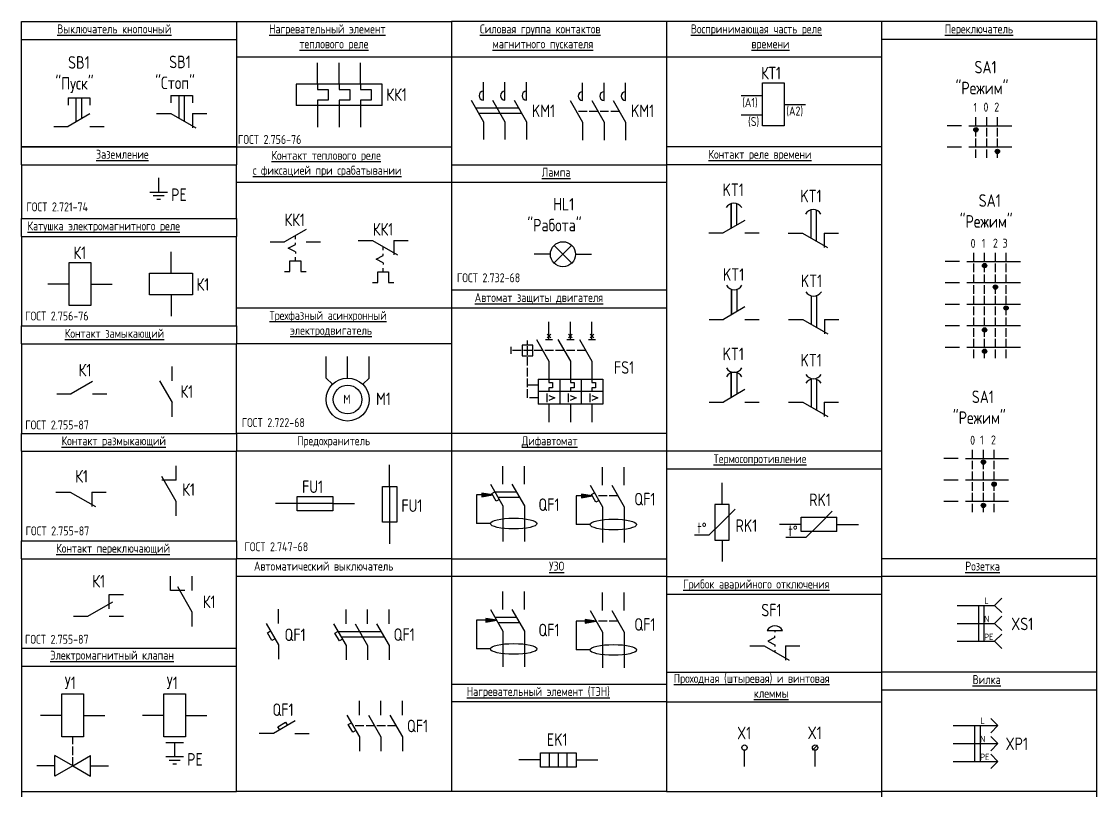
# Model space of a CAD drawing. Header units: millimetres. Extents: x 0 to 300, y -32 to 430.
# Drawn here: x 0 to 300, y 215 to 430 of the extents above; entities that cross this region are included whole.
import ezdxf
from ezdxf.enums import TextEntityAlignment as Align

# ---------------------------------------------------------------- set-up
doc = ezdxf.new("R2010")
doc.units = ezdxf.units.MM
doc.set_wipeout_variables(frame=1)
doc.linetypes.add('ACAD_ISO02W100', pattern=[15, 12, -3])
doc.styles.add('GOST 2.304', font='CS_Gost2304.shx')
doc.styles.add('ГОСТ 2.304', font='CS_Gost2304.shx')

msp = doc.modelspace()

# ---------------------------------------------------------------- hatches: boundary and pattern name
h = msp.add_hatch(color=256)
h.dxf.hatch_style = 1
h.paths.add_polyline_path([(266.96, 399.76, 1), (265.76, 399.76, 1)])
h = msp.add_hatch(color=256)
h.dxf.hatch_style = 1
h.paths.add_polyline_path([(272.96, 393.74, 1), (271.76, 393.74, 1)])
h = msp.add_hatch(color=256)
h.dxf.hatch_style = 1
h.paths.add_polyline_path([(269.38, 361.86, 1), (268.18, 361.86, 1)])
h = msp.add_hatch(color=256)
h.dxf.hatch_style = 1
h.paths.add_polyline_path([(272.38, 355.84, 1), (271.18, 355.84, 1)])
h = msp.add_hatch(color=256)
h.dxf.hatch_style = 1
h.paths.add_polyline_path([(275.38, 350, 1), (274.18, 350, 1)])
h = msp.add_hatch(color=256)
h.dxf.hatch_style = 1
h.paths.add_polyline_path([(269.38, 343.87, 1), (268.18, 343.87, 1)])
h = msp.add_hatch(color=256)
h.dxf.hatch_style = 1
h.paths.add_polyline_path([(269.38, 337.94, 1), (268.18, 337.94, 1)])
h = msp.add_hatch(color=256)
h.dxf.hatch_style = 1
h.paths.add_polyline_path([(269.03, 306.97, 1), (267.83, 306.97, 1)])
h = msp.add_hatch(color=256)
h.dxf.hatch_style = 1
h.paths.add_polyline_path([(272.03, 300.81, 1), (270.83, 300.81, 1)])
at = {"linetype": 'ByBlock', "lineweight": -2}
for points in [[(128.46, 298.32), (128.46, 297.32), (131.46, 297.82)], [(156.29, 298.04), (156.29, 297.04), (159.29, 297.54)], [(129.61, 263.32), (129.61, 262.32), (132.61, 262.82)], [(157.31, 263.02), (157.31, 262.02), (160.31, 262.52)]]:
    msp.add_hatch(color=0, dxfattribs=at).paths.add_polyline_path(points)
h = msp.add_hatch(color=256)
h.dxf.hatch_style = 1
h.paths.add_polyline_path([(269.03, 294.88, 1), (267.83, 294.88, 1)])

# ---------------------------------------------------------------- linework, layer by layer
for p, q in [((0, 425), (0, 430)), ((0, 430), (60, 430)), ((60, 430), (60, 425)), ((60, 430), (120, 430)), ((120, 430), (120, 420)), ((180, 430), (120, 430)), ((180, 430), (180, 425)), ((240, 430), (180, 430)), ((240, 430), (240, 425)), ((300, 430), (240, 430)), ((300, 430), (300, 425)), ((0, 425), (60, 425)), ((0, 395), (0, 425)), ((60, 425), (60, 395)), ((180, 425), (180, 395)), ((240, 425), (240, 405)), ((300, 425), (240, 425)), ((300, 425), (300, 295)), ((120, 420), (60, 420)), ((120, 420), (120, 395)), ((180, 420), (120, 420)), ((240, 420), (180, 420)), ((82.62, 412.5), (82.62, 418.5)), ((88.62, 412.5), (88.62, 418.5)), ((94.62, 412.5), (94.62, 418.5)), ((76.62, 412.5), (76.62, 406.5)), ((100.62, 412.5), (76.62, 412.5)), ((82.62, 412.5), (82.62, 411)), ((82.62, 411), (85.62, 411)), ((85.62, 411), (85.62, 408)), ((88.62, 412.5), (88.62, 411)), ((88.62, 411), (91.62, 411)), ((91.62, 411), (91.62, 408)), ((94.62, 412.5), (94.62, 411)), ((94.62, 411), (97.62, 411)), ((97.62, 411), (97.62, 408)), ((100.62, 406.5), (100.62, 412.5)), ((206.81, 412.85), (212.81, 412.85)), ((206.81, 400.85), (206.81, 412.85)), ((212.81, 412.85), (212.81, 400.85)), ((13.04, 408.67), (19.04, 408.67)), ((13.04, 408.67), (13.04, 406.67)), ((15.29, 401.98), (15.29, 408.67)), ((16.79, 408.67), (16.79, 402.86)), ((19.04, 408.67), (19.04, 406.67)), ((41.69, 409.31), (47.69, 409.31)), ((41.69, 409.31), (41.69, 407.31)), ((43.94, 409.31), (43.94, 403.03)), ((45.44, 409.31), (45.44, 402.17)), ((47.69, 409.31), (47.69, 407.31)), ((85.62, 408), (82.62, 408)), ((82.62, 408), (82.62, 406.5)), ((91.62, 408), (88.62, 408)), ((88.62, 408), (88.62, 406.5)), ((97.62, 408), (94.62, 408)), ((94.62, 408), (94.62, 406.5)), ((206.81, 409.25), (200.81, 409.25)), ((100.62, 406.5), (76.62, 406.5)), ((82.62, 406.5), (82.62, 400.5)), ((88.62, 406.5), (88.62, 400.5)), ((94.62, 406.5), (94.62, 400.5)), ((138.76, 405.77), (126.76, 405.77)), ((212.81, 406.85), (218.81, 406.85)), ((240, 405), (240, 400)), ((19.04, 404.17), (13.04, 400.67)), ((37.69, 404.31), (41.69, 404.31)), ((41.69, 404.31), (48.69, 400.31)), ((47.69, 404.31), (51.69, 404.31)), ((47.69, 404.31), (47.69, 400.31)), ((139.63, 404.27), (127.63, 404.27)), ((206.81, 403.85), (200.81, 403.85)), ((9.04, 400.67), (13.04, 400.67)), ((19.04, 400.67), (23.04, 400.67)), ((212.81, 400.85), (206.81, 400.85)), ((240, 400), (240, 325)), ((262.36, 400.9), (258.36, 400.9)), ((264.36, 400.9), (276.36, 400.9)), ((60, 395), (0, 395)), ((0, 390), (0, 395)), ((0, 395), (60, 395)), ((60, 395), (60, 390)), ((60, 395), (120, 395)), ((60, 395), (120, 395)), ((120, 395), (120, 390)), ((180, 395), (180, 390)), ((240, 395), (180, 395)), ((262.36, 394.9), (258.36, 394.9)), ((276.36, 394.9), (264.36, 394.9)), ((0, 390), (60, 390)), ((0, 390), (0, 375)), ((60, 375), (60, 390)), ((120, 390), (120, 365)), ((120, 390), (180, 390)), ((180, 390), (180, 365)), ((240, 390), (180, 390)), ((38.29, 382.39), (38.29, 386.39)), ((120, 385), (60, 385)), ((180, 385), (120, 385)), ((35.79, 382.39), (40.79, 382.39)), ((36.79, 381.39), (39.79, 381.39)), ((37.79, 380.39), (38.79, 380.39)), ((198.05, 379.15), (198.05, 372.27)), ((198.05, 372.27), (198.05, 379.15)), ((199.55, 379.16), (199.55, 373.14)), ((0, 375), (60, 375)), ((0, 370), (0, 375)), ((0, 375), (60, 375)), ((60, 375), (60, 370)), ((220.29, 377.37), (220.29, 369.59)), ((221.79, 377.32), (221.79, 368.73)), ((201.82, 374.47), (195.82, 370.97)), ((0, 370), (60, 370)), ((0, 370), (0, 345)), ((60, 345), (60, 370)), ((79.43, 371.95), (73.43, 368.45)), ((191.82, 370.97), (195.82, 370.97)), ((201.82, 370.97), (205.82, 370.97)), ((213.97, 370.91), (217.97, 370.91)), ((217.97, 370.91), (224.97, 366.91)), ((223.97, 370.91), (227.97, 370.91)), ((223.97, 370.91), (223.97, 366.91)), ((69.43, 368.45), (73.43, 368.45)), ((79.43, 368.45), (83.43, 368.45)), ((93.94, 368.83), (97.94, 368.83)), ((97.94, 368.83), (104.94, 364.83)), ((103.94, 368.83), (107.94, 368.83)), ((103.94, 368.83), (103.94, 364.83)), ((41.76, 359.7), (41.76, 365.7)), ((74.93, 360.2), (74.93, 363.2)), ((74.93, 363.2), (77.93, 363.2)), ((77.93, 363.2), (77.93, 360.2)), ((120, 365), (120, 355)), ((180, 365), (180, 360)), ((13.34, 362.69), (19.34, 362.69)), ((13.34, 350.69), (13.34, 362.69)), ((19.34, 362.69), (19.34, 350.69)), ((73.43, 360.2), (74.93, 360.2)), ((77.93, 360.2), (79.43, 360.2)), ((99.44, 357.12), (99.44, 360.12)), ((99.44, 360.12), (102.44, 360.12)), ((102.44, 360.12), (102.44, 357.12)), ((180, 360), (180, 325)), ((261.78, 362.99), (257.78, 362.99)), ((263.78, 362.99), (278.78, 362.99)), ((35.76, 353.7), (35.76, 359.7)), ((35.76, 359.7), (47.76, 359.7)), ((47.76, 359.7), (47.76, 353.7)), ((97.94, 357.12), (99.44, 357.12)), ((102.44, 357.12), (103.94, 357.12)), ((13.34, 356.69), (7.34, 356.69)), ((19.34, 356.69), (25.34, 356.69)), ((120, 355), (120, 330)), ((180, 355), (120, 355)), ((198.13, 348.11), (198.13, 355.23)), ((198.13, 354.99), (198.13, 348.11)), ((199.63, 355.22), (199.63, 348.98)), ((261.78, 356.99), (257.78, 356.99)), ((278.78, 356.99), (263.78, 356.99)), ((47.76, 353.7), (35.76, 353.7)), ((41.76, 353.7), (41.76, 347.7)), ((220.39, 353.39), (220.39, 345.42)), ((221.89, 353.45), (221.89, 344.56)), ((19.34, 350.69), (13.34, 350.69)), ((120, 350), (60, 350)), ((180, 350), (120, 350)), ((201.9, 350.31), (195.9, 346.81)), ((261.78, 350.99), (257.78, 350.99)), ((278.78, 350.99), (263.78, 350.99)), ((0, 345), (60, 345)), ((0, 340), (0, 345)), ((0, 345), (60, 345)), ((60, 345), (60, 340)), ((191.9, 346.81), (195.9, 346.81)), ((201.9, 346.81), (205.9, 346.81)), ((214.05, 346.75), (218.05, 346.75)), ((218.05, 346.75), (225.05, 342.75)), ((224.05, 346.75), (228.05, 346.75)), ((224.05, 346.75), (224.05, 342.75)), ((146.69, 342.67), (147.69, 341.67)), ((146.69, 341.67), (147.69, 342.67)), ((152.69, 342.67), (153.69, 341.67)), ((152.69, 341.67), (153.69, 342.67)), ((158.69, 342.67), (159.69, 341.67)), ((158.69, 341.67), (159.69, 342.67)), ((261.78, 344.99), (257.78, 344.99)), ((278.78, 344.99), (263.78, 344.99)), ((0, 340), (60, 340)), ((0, 340), (0, 315)), ((60, 315), (60, 340)), ((120, 340), (60, 340)), ((146.19, 341.17), (148.19, 341.17)), ((152.19, 341.17), (154.19, 341.17)), ((158.19, 341.17), (160.19, 341.17)), ((85.01, 330.45), (85.01, 336.45)), ((91.01, 330.45), (91.01, 336.45)), ((97.01, 330.45), (97.01, 336.45)), ((261.78, 338.99), (257.78, 338.99)), ((278.78, 338.99), (263.78, 338.99)), ((42.04, 329.65), (42.04, 333.65)), ((85.01, 330.45), (86.77, 328.69)), ((97.01, 330.45), (95.26, 328.69)), ((120, 330), (120, 325)), ((144.19, 330.17), (144.19, 326.67)), ((144.19, 330.17), (150.19, 330.17)), ((150.19, 330.17), (156.19, 330.17)), ((150.19, 330.17), (150.19, 326.67)), ((156.19, 330.17), (156.19, 326.67)), ((156.19, 330.17), (162.19, 330.17)), ((162.19, 330.17), (162.19, 326.67)), ((198.09, 331.91), (198.09, 325.04)), ((198.09, 325.04), (198.09, 331.91)), ((199.59, 331.93), (199.59, 325.91)), ((220.35, 330.14), (220.35, 322.35)), ((221.85, 330.09), (221.85, 321.49)), ((19.86, 329.52), (13.86, 326.02)), ((38.54, 329.65), (42.04, 323.65)), ((201.87, 327.24), (195.87, 323.74)), ((9.86, 326.02), (13.86, 326.02)), ((19.86, 326.02), (23.86, 326.02)), ((120, 325), (120, 295)), ((150.19, 326.67), (144.19, 326.67)), ((144.19, 326.67), (144.19, 323.17)), ((146.58, 326.17), (146.58, 323.67)), ((147.15, 325.6), (148.8, 324.91)), ((148.8, 324.91), (147.15, 324.19)), ((156.19, 326.67), (150.19, 326.67)), ((150.19, 326.67), (150.19, 323.17)), ((152.58, 326.17), (152.58, 323.67)), ((153.15, 325.6), (154.8, 324.91)), ((154.8, 324.91), (153.15, 324.19)), ((162.19, 326.67), (156.19, 326.67)), ((156.19, 326.67), (156.19, 323.17)), ((158.58, 326.17), (158.58, 323.67)), ((159.15, 325.6), (160.8, 324.91)), ((160.8, 324.91), (159.15, 324.19)), ((162.19, 326.67), (162.19, 323.17)), ((180, 325), (180, 320)), ((240, 325), (240, 320)), ((42.04, 319.65), (42.04, 323.65)), ((150.19, 323.17), (144.19, 323.17)), ((156.19, 323.17), (150.19, 323.17)), ((162.19, 323.17), (156.19, 323.17)), ((191.87, 323.74), (195.87, 323.74)), ((201.87, 323.74), (205.87, 323.74)), ((214.02, 323.68), (218.02, 323.68)), ((218.02, 323.68), (225.02, 319.68)), ((224.02, 323.68), (228.02, 323.68)), ((224.02, 323.68), (224.02, 319.68)), ((180, 320), (180, 290)), ((240, 320), (240, 290)), ((0, 315), (60, 315)), ((0, 310), (0, 315)), ((0, 315), (60, 315)), ((60, 315), (60, 310)), ((120, 315), (60, 315)), ((180, 315), (120, 315)), ((0, 310), (60, 310)), ((0, 310), (0, 285)), ((60, 285), (60, 310)), ((120, 310), (60, 310)), ((180, 310), (120, 310)), ((240, 310), (180, 310)), ((102.74, 300.2), (102.74, 306.2)), ((261.43, 307.96), (257.43, 307.96)), ((263.43, 307.96), (275.43, 307.96)), ((43.15, 301.95), (43.15, 305.95)), ((240, 305), (180, 305)), ((43.15, 295.95), (39.15, 302.95)), ((43.15, 301.95), (39.15, 301.95)), ((100.74, 290.2), (100.74, 300.2)), ((100.74, 300.2), (104.74, 300.2)), ((102.74, 300.2), (102.74, 290.2)), ((104.74, 300.2), (104.74, 290.2)), ((261.43, 301.96), (257.43, 301.96)), ((275.43, 301.96), (263.43, 301.96)), ((9.61, 298.6), (13.61, 298.6)), ((13.61, 298.6), (20.61, 294.6)), ((19.61, 298.6), (23.61, 298.6)), ((19.61, 298.6), (19.61, 294.6)), ((76.93, 297.4), (86.93, 297.4)), ((76.93, 293.4), (76.93, 297.4)), ((86.93, 297.4), (86.93, 293.4)), ((128.46, 297.82), (126.96, 297.82)), ((126.96, 297.82), (126.96, 289.81)), ((138.18, 298.56), (132.18, 298.56)), ((139.05, 297.06), (133.05, 297.06)), ((156.29, 297.54), (154.79, 297.54)), ((154.79, 297.54), (154.79, 289.53)), ((43.15, 291.95), (43.15, 295.95)), ((76.93, 295.4), (70.93, 295.4)), ((86.93, 295.4), (76.93, 295.4)), ((86.93, 295.4), (92.93, 295.4)), ((120, 295), (120, 290)), ((261.43, 295.96), (257.43, 295.96)), ((275.43, 295.96), (263.43, 295.96)), ((300, 295), (300, 290)), ((86.93, 293.4), (76.93, 293.4)), ((104.74, 290.2), (100.74, 290.2)), ((102.74, 290.2), (102.74, 284.2)), ((120, 290), (120, 215)), ((180, 290), (180, 285)), ((240, 290), (240, 285)), ((300, 290), (300, 263.33)), ((0, 285), (60, 285)), ((0, 280), (0, 285)), ((0, 285), (60, 285)), ((60, 285), (60, 280)), ((180, 285), (180, 255)), ((191.84, 286.54), (187.84, 286.54)), ((218.92, 285.94), (213.34, 285.94)), ((240, 285), (240, 263.33)), ((0, 280), (60, 280)), ((0, 280), (0, 250)), ((60, 215), (60, 280)), ((120, 280), (60, 280)), ((120, 280), (180, 280)), ((300, 280), (240, 280)), ((41.6, 271.11), (41.6, 275.11)), ((47.6, 271.11), (47.6, 275.11)), ((120, 275), (60, 275)), ((180, 275), (120, 275)), ((180, 275), (240, 275)), ((300, 275), (240, 275)), ((24.49, 266), (24.49, 270)), ((24.49, 270), (28.49, 270)), ((45.6, 271.11), (41.6, 271.11)), ((47.6, 265.11), (43.6, 272.11)), ((240, 270), (180, 270)), ((18.49, 264), (25.49, 268)), ((271.57, 266.94), (273.57, 268.94)), ((14.49, 264), (18.49, 264)), ((24.49, 264), (28.49, 264)), ((47.6, 261.11), (47.6, 265.11)), ((71.75, 261.94), (71.75, 265.94)), ((90.57, 261.81), (90.57, 265.81)), ((96.57, 261.81), (96.57, 265.81)), ((102.57, 261.81), (102.57, 265.81)), ((261.07, 266.94), (271.57, 266.94)), ((267.07, 266.94), (267.07, 256.94)), ((268.57, 266.94), (268.57, 256.94)), ((273.57, 264.94), (271.57, 266.94)), ((129.61, 262.82), (126.96, 262.82)), ((126.96, 262.82), (126.96, 254.81)), ((138.18, 263.56), (132.18, 263.56)), ((139.05, 262.06), (133.05, 262.06)), ((154.79, 262.54), (154.79, 254.53)), ((157.31, 262.52), (154.79, 262.52)), ((240, 263.33), (240, 255)), ((261.07, 261.94), (271.57, 261.94)), ((271.57, 261.94), (273.57, 263.94)), ((273.57, 259.94), (271.57, 261.94)), ((300, 263.33), (300, 258.33)), ((100.4, 259.56), (88.4, 259.56)), ((101.27, 258.06), (89.27, 258.06)), ((208.08, 260), (212.41, 260)), ((271.57, 256.94), (273.57, 258.94)), ((300, 258.33), (300, 215)), ((0, 255), (60, 255)), ((71.75, 255.94), (71.75, 251.94)), ((90.57, 255.81), (90.57, 251.81)), ((96.57, 255.81), (96.57, 251.81)), ((102.57, 255.81), (102.57, 251.81)), ((180, 255), (180, 250)), ((203.24, 255.71), (207.24, 255.71)), ((207.24, 255.71), (214.24, 251.71)), ((213.24, 255.71), (217.24, 255.71)), ((213.24, 255.71), (213.24, 251.71)), ((240, 255), (240, 215)), ((261.07, 256.94), (271.57, 256.94)), ((273.57, 254.94), (271.57, 256.94)), ((0, 250), (60, 250)), ((0, 250), (0, 215)), ((180, 250), (180, 215)), ((180, 248.33), (240, 248.33)), ((300, 248.33), (240, 248.33)), ((120, 245), (180, 245)), ((300, 243.33), (240, 243.33)), ((11.29, 242.26), (17.29, 242.26)), ((11.29, 230.26), (11.29, 242.26)), ((17.29, 242.26), (17.29, 230.26)), ((39.75, 242.23), (45.75, 242.23)), ((39.75, 230.23), (39.75, 242.23)), ((45.75, 242.23), (45.75, 230.23)), ((94.3, 236.3), (94.3, 240.3)), ((100.3, 236.3), (100.3, 240.3)), ((106.3, 236.3), (106.3, 240.3)), ((180, 240), (120, 240)), ((180, 240), (240, 240)), ((11.29, 236.26), (5.29, 236.26)), ((17.29, 236.26), (23.29, 236.26)), ((39.75, 236.23), (33.75, 236.23)), ((45.75, 236.23), (51.75, 236.23)), ((272.49, 233.4), (270.49, 235.4)), ((70.32, 231.21), (66.32, 231.21)), ((76.32, 231.21), (80.32, 231.21)), ((259.98, 233.4), (272.49, 233.4)), ((265.98, 233.4), (265.98, 223.4)), ((267.49, 233.4), (267.49, 223.4)), ((270.49, 231.4), (272.49, 233.4)), ((17.29, 230.26), (11.29, 230.26)), ((45.75, 230.23), (39.75, 230.23)), ((40.25, 228.73), (45.25, 228.73)), ((42.75, 224.73), (42.75, 228.73)), ((94.3, 230.3), (94.3, 226.3)), ((100.3, 230.3), (100.3, 226.3)), ((106.3, 230.3), (106.3, 226.3)), ((259.98, 228.4), (272.49, 228.4)), ((272.49, 228.4), (270.49, 230.4)), ((270.49, 226.4), (272.49, 228.4)), ((14.29, 222.18), (9.29, 225.06)), ((9.29, 219.29), (9.29, 225.06)), ((14.29, 222.18), (19.29, 225.06)), ((19.29, 219.29), (19.29, 225.06)), ((144.82, 225.83), (154.82, 225.83)), ((144.82, 221.83), (144.82, 225.83)), ((147.32, 221.83), (147.32, 225.83)), ((149.82, 221.83), (149.82, 225.83)), ((152.32, 221.83), (152.32, 225.83)), ((154.82, 225.83), (154.82, 221.83)), ((222.16, 227.97), (220.75, 226.55)), ((272.49, 223.4), (270.49, 225.4)), ((9.29, 222.18), (4.29, 222.18)), ((14.29, 222.18), (9.29, 219.29)), ((14.29, 222.18), (19.29, 219.29)), ((19.29, 222.18), (24.29, 222.19)), ((40.25, 224.73), (45.25, 224.73)), ((41.25, 223.73), (44.25, 223.73)), ((42.25, 222.73), (43.25, 222.73)), ((144.82, 223.83), (138.82, 223.83)), ((154.82, 223.83), (160.82, 223.83)), ((259.98, 223.4), (272.49, 223.4)), ((270.49, 221.4), (272.49, 223.4)), ((154.82, 221.83), (144.82, 221.83)), ((0, 215), (60, 215)), ((0, 215), (0, 0)), ((120, 215), (60, 215)), ((180, 215), (120, 215)), ((180, 215), (240, 215)), ((300, 215), (240, 215)), ((240, 215), (240, 0)), ((300, 215), (300, 0))]:
    msp.add_line(p, q)
at = {"color": 7}
for p, q in [((128.93, 408.02), (128.93, 413.02)), ((134.93, 408.02), (134.93, 413.02)), ((140.93, 408.02), (140.93, 413.02)), ((156.6, 407.91), (156.6, 412.91)), ((162.6, 407.91), (162.6, 412.91)), ((168.6, 407.91), (168.6, 412.91)), ((125.45, 408.04), (128.93, 402.02)), ((131.45, 408.04), (134.93, 402.02)), ((137.45, 408.04), (140.93, 402.02)), ((153.12, 407.92), (156.6, 401.91)), ((159.12, 407.92), (162.6, 401.91)), ((165.12, 407.92), (168.6, 401.91)), ((128.93, 402.02), (128.93, 397.02)), ((134.93, 402.02), (134.93, 397.02)), ((140.93, 402.02), (140.93, 397.02)), ((156.6, 401.91), (156.6, 396.91)), ((162.6, 401.91), (162.6, 396.91)), ((168.6, 401.91), (168.6, 396.91)), ((76.43, 369.2), (76.43, 370.2)), ((74.43, 366.7), (76.43, 367.7)), ((76.43, 365.7), (74.43, 366.7)), ((76.43, 367.7), (76.43, 368.2)), ((100.94, 366.12), (100.94, 367.12)), ((153.6, 362.51), (148.6, 367.51)), ((148.6, 362.51), (153.6, 367.51)), ((76.43, 365.7), (76.43, 365.2)), ((76.43, 363.2), (76.43, 364.2)), ((98.94, 363.62), (100.94, 364.62)), ((100.94, 362.62), (98.94, 363.62)), ((100.94, 364.62), (100.94, 365.12)), ((147.6, 365.01), (143.1, 365.01)), ((154.6, 365.01), (159.1, 365.01)), ((100.94, 362.62), (100.94, 362.12)), ((100.94, 360.12), (100.94, 361.12)), ((147.19, 341.17), (147.19, 346.17)), ((153.19, 341.17), (153.19, 346.17)), ((159.19, 341.17), (159.19, 346.17)), ((143.71, 341.18), (147.19, 335.17)), ((149.71, 341.18), (153.19, 335.17)), ((155.71, 341.18), (159.19, 335.17)), ((147.19, 335.17), (147.19, 330.17)), ((153.19, 335.17), (153.19, 330.17)), ((159.19, 335.17), (159.19, 330.17)), ((134.35, 300.81), (134.35, 305.81)), ((140.35, 300.81), (140.35, 305.81)), ((162.18, 300.53), (162.18, 305.53)), ((168.18, 300.53), (168.18, 305.53)), ((130.87, 300.82), (134.35, 294.81)), ((136.87, 300.82), (140.35, 294.81)), ((158.7, 300.54), (162.18, 294.53)), ((164.7, 300.54), (168.18, 294.53)), ((131.24, 298.21), (132.1, 298.71)), ((132.49, 296.04), (131.24, 298.21)), ((159.06, 297.93), (159.93, 298.43)), ((160.31, 295.77), (159.06, 297.93)), ((133.35, 296.54), (132.49, 296.04)), ((134.35, 294.81), (134.35, 289.81)), ((140.35, 294.81), (140.35, 289.81)), ((161.18, 296.27), (160.31, 295.77)), ((162.18, 294.53), (162.18, 289.53)), ((168.18, 294.53), (168.18, 289.53)), ((134.35, 289.81), (134.35, 284.81)), ((140.35, 289.81), (140.35, 284.81)), ((162.18, 289.53), (162.18, 284.53)), ((168.18, 289.53), (168.18, 284.53)), ((134.35, 265.81), (134.35, 270.81)), ((140.35, 265.81), (140.35, 270.81)), ((162.18, 265.53), (162.18, 270.53)), ((168.18, 265.53), (168.18, 270.53)), ((130.87, 265.82), (134.35, 259.81)), ((136.87, 265.82), (140.35, 259.81)), ((158.7, 265.54), (162.18, 259.53)), ((164.7, 265.54), (168.18, 259.53)), ((68.27, 261.95), (71.75, 255.94)), ((87.09, 261.82), (90.57, 255.81)), ((93.09, 261.82), (96.57, 255.81)), ((99.09, 261.82), (102.57, 255.81)), ((68.63, 259.33), (69.5, 259.83)), ((69.88, 257.17), (68.63, 259.33)), ((87.46, 259.21), (88.32, 259.71)), ((88.71, 257.04), (87.46, 259.21)), ((134.35, 259.81), (134.35, 254.81)), ((140.35, 259.81), (140.35, 254.81)), ((162.18, 259.53), (162.18, 254.53)), ((168.18, 259.53), (168.18, 254.53)), ((208.24, 260), (212.24, 260)), ((210.24, 260), (210.24, 259.5)), ((210.24, 258), (210.24, 258.5)), ((70.75, 257.67), (69.88, 257.17)), ((89.57, 257.54), (88.71, 257.04)), ((210.24, 258), (208.24, 257)), ((208.24, 257), (210.24, 256)), ((210.24, 256), (210.24, 255.5)), ((134.35, 254.81), (134.35, 249.81)), ((140.35, 254.81), (140.35, 249.81)), ((162.18, 254.53), (162.18, 249.53)), ((168.18, 254.53), (168.18, 249.53)), ((210.24, 254.5), (210.24, 254)), ((76.33, 234.69), (70.32, 231.21)), ((71.55, 233.08), (73.71, 234.33)), ((73.71, 234.33), (74.21, 233.46)), ((90.82, 236.31), (94.3, 230.3)), ((91.18, 233.69), (92.05, 234.19)), ((96.82, 236.31), (100.3, 230.3)), ((102.82, 236.31), (106.3, 230.3)), ((72.05, 232.21), (71.55, 233.08)), ((92.43, 231.53), (91.18, 233.69)), ((93.3, 232.03), (92.43, 231.53)), ((201.77, 222.01), (201.77, 226.51)), ((221.46, 222.01), (221.46, 226.51))]:
    msp.add_line(p, q, dxfattribs=at)
at = {"color": 0, "linetype": 'ByBlock', "lineweight": -2}
for p, q in [((128.46, 298.32), (128.46, 297.32)), ((131.46, 297.82), (128.46, 298.32)), ((128.46, 297.32), (131.46, 297.82)), ((156.29, 298.04), (156.29, 297.04)), ((159.29, 297.54), (156.29, 298.04)), ((156.29, 297.04), (159.29, 297.54)), ((129.61, 263.32), (129.61, 262.32)), ((132.61, 262.82), (129.61, 263.32)), ((129.61, 262.32), (132.61, 262.82)), ((157.31, 263.02), (157.31, 262.02)), ((160.31, 262.52), (157.31, 263.02)), ((157.31, 262.02), (160.31, 262.52))]:
    msp.add_line(p, q, dxfattribs=at)
at = {"linetype": 'ACAD_ISO02W100', "ltscale": 0.2}
for points in [[(166.86, 404.91), (154.86, 404.91)], [(266.36, 391.9), (266.36, 403.9)], [(269.36, 391.9), (269.36, 403.9)], [(272.36, 391.9), (272.36, 403.9)], [(265.78, 335.99), (265.78, 365.99)], [(268.78, 335.99), (268.78, 365.99)], [(271.78, 335.99), (271.78, 365.99)], [(274.78, 335.99), (274.78, 365.99)], [(141.19, 324.92), (141.19, 340.92)], [(157.45, 338.17), (136.69, 338.17)], [(144.19, 324.92), (141.19, 324.92)], [(265.43, 292.96), (265.43, 310.96)], [(268.43, 292.96), (268.43, 310.96)], [(271.43, 292.96), (271.43, 310.96)], [(166.44, 297.54), (160.44, 297.54)], [(166.44, 262.54), (160.44, 262.54)], [(104.56, 233.3), (92.56, 233.3)], [(14.29, 222.18), (14.29, 230.26)]]:
    msp.add_lwpolyline(points, dxfattribs=at)
for points in [[(136.69, 337.17), (136.69, 339.17)], [(147.19, 330.17), (147.19, 329.17), (148.19, 329.17), (148.19, 327.67), (147.19, 327.67), (147.19, 326.67)], [(153.19, 330.17), (153.19, 329.17), (154.19, 329.17), (154.19, 327.67), (153.19, 327.67), (153.19, 326.67)], [(159.19, 330.17), (159.19, 329.17), (160.19, 329.17), (160.19, 327.67), (159.19, 327.67), (159.19, 326.67)], [(144.19, 328.42), (141.19, 328.42)], [(147.19, 323.17), (147.19, 318.17)], [(153.19, 323.17), (153.19, 318.17)], [(159.19, 323.17), (159.19, 318.17)]]:
    msp.add_lwpolyline(points)
msp.add_lwpolyline([(139.69, 339.67), (139.69, 336.67), (142.69, 336.67), (142.69, 339.67)], close=True)
at = {"ltscale": 0.2}
for points in [[(130.87, 289.81), (126.96, 289.81)], [(158.7, 289.53), (154.79, 289.53)], [(130.87, 254.81), (126.96, 254.81)], [(158.7, 254.53), (154.79, 254.53)]]:
    msp.add_lwpolyline(points, dxfattribs=at)
for centre, radius in [((266.36, 399.76), 0.6), ((272.36, 393.74), 0.6), ((268.78, 361.86), 0.6), ((271.78, 355.84), 0.6), ((274.78, 350), 0.6), ((268.78, 343.87), 0.6), ((268.78, 337.94), 0.6), ((91.01, 324.45), 6), ((91.01, 324.45), 4), ((268.43, 306.97), 0.6), ((271.43, 300.81), 0.6), ((268.43, 294.88), 0.6)]:
    msp.add_circle(centre, radius)
at = {"color": 7}
for centre, radius in [((151.1, 365.01), 3.5), ((201.77, 227.26), 0.75), ((221.46, 227.26), 0.75)]:
    msp.add_circle(centre, radius, dxfattribs=at)
for centre in [(128.93, 409.27), (134.93, 409.27), (140.93, 409.27), (156.6, 409.16), (162.6, 409.16), (168.6, 409.16)]:
    msp.add_arc(centre, 1.25, 90, 270, dxfattribs=at)
for centre, start, end in [((198.82, 376.77), 30, 150), ((220.95, 374.96), 30, 150), ((198.9, 357.61), 210, 330), ((221.05, 355.8), 210, 330), ((198.87, 334.54), 210, 330), ((198.87, 329.54), 30, 150), ((221.02, 332.73), 210, 330), ((221.02, 327.73), 30, 150), ((210.24, 258.75), 30, 150)]:
    msp.add_arc(centre, 2.5, start, end)
for centre in [(137.35, 289.81), (165.18, 289.53), (137.35, 254.81), (165.18, 254.53)]:
    msp.add_ellipse(centre, major_axis=(-6.48, 0), ratio=0.231479)

# ---------------------------------------------------------------- texts
at = {"style": 'ГОСТ 2.304'}
for s, p in [('1', (265.67, 404.77)), ('0', (268.45, 404.83)), ('2', (271.47, 404.85)), ('0', (264.86, 366.79)), ('1', (267.98, 366.81)), ('2', (271.1, 366.85)), ('3', (273.78, 366.85)), ('M', (89.83, 323.29)), ('0', (264.74, 311.84)), ('1', (267.52, 311.89)), ('2', (270.55, 311.92))]:
    msp.add_text(s, height=2.5, dxfattribs=at).set_placement(p)
at = {"color": 0, "linetype": 'Continuous', "lineweight": -2, "style": 'GOST 2.304'}
msp.add_text('t°', height=3, dxfattribs=at).set_placement((189.9, 288.57), align=Align.MIDDLE_CENTER)
at = {"linetype": 'Continuous', "lineweight": 25, "style": 'ГОСТ 2.304'}
for s, p in [('L', (268.75, 267.39)), ('N', (268.65, 262.26)), ('PE', (268.66, 257.27)), ('L', (267.63, 233.88)), ('N', (267.54, 228.75)), ('PE', (267.55, 223.76))]:
    msp.add_text(s, height=1.8, dxfattribs=at).set_placement(p)
at = {"attachment_point": 1, "style": 'ГОСТ 2.304'}
for s, width, heights, insert, char_height in [('\\pi9.9687;{\\LВыключатель кнопочный}', 60, [3.27], (0, 429.18), 2.5), ('\\pi9.0862;{\\LНагревательный элемент\\P\\pi17.562;теплового реле}', 60, [9.46], (60, 429.18), 2.5), ('\\pi7.9277;{\\LСиловая группа контактов \\P\\pi11.437;магнитного пускателя}', 60, [9.18], (120, 429.18), 2.5), ('\\pi6.8125;{\\LВоспринимающая часть реле \\P\\pi23.711;времени}', 60, [9.24], (180, 429.18), 2.5), ('\\pi17.656;{\\LПереключатель}', 60, [3.27], (240, 429.18), 2.5), ('\\pi-0.45506;SB1\\P\\pi-3.9919;"Пуск"', 6.0162, [0], (13.45, 420.32), 3.5), ('\\pi-0.45506;SB1\\P\\pi-4.3419;"Стоп"', 6.0162, [0], (41.66, 420.46), 3.5), ('\\pi-0.49192;КТ1', 6.0162, [0], (206.86, 417.35), 3.5), ('\\pi-0.71756;SA1\\P\\pi-6.0044;"Режим"', 6.0162, [0], (266.67, 419), 3.5), ('\\pi-0.40442;КК1', 6.0162, [0], (102.2, 411.33), 3.5), ('\\pi-0.57942;KM1', 6.0162, [0], (143.01, 406.79), 3.5), ('\\pi-0.57942;KM1', 6.0162, [0], (170.67, 406.82), 3.5), ('\\pi20.808;{\\LЗаземление}', 60, [3.27], (0, 394.18), 2.5), ('\\pi9.75;{\\LКонтакт теплового реле\\P\\pi4.5549;с фиксацией при срабатывании}', 60, [9.94], (60, 393.88), 2.5), ('\\pi11.719;{\\LКонтакт реле времени}', 60, [3.27], (180, 394.18), 2.5), ('\\pi25.187;{\\LЛампа}', 60, [3.27], (120, 389.18), 2.5), ('\\pi-0.49192;KT1', 6.0162, [0], (196.12, 384.77), 3.5), ('\\pi0.73308;PE', 6.0162, [0], (41.02, 383.38), 3.5), ('\\pi-0.49192;KT1', 6.0162, [0], (217.83, 383.02), 3.5), ('\\pi-0.71756;SA1\\P\\pi-6.0044;"Режим"', 6.0162, [0], (267.84, 381.76), 3.5), ('\\pi-0.18567;HL1\\P\\pi-7.4044;"Работа"', 6.0162, [0], (148.57, 380.73), 3.5), ('\\pi-0.40442;КК1', 6.0162, [0], (73.76, 376.37), 3.5), ('\\pi1.6875;{\\LКатушка электромагнитного реле}', 60, [3.27], (0, 374.18), 2.5), ('\\pi-0.40442;КК1', 6.0162, [0], (98.42, 373.72), 3.5), ('\\pi1.0831;К1', 6.0162, [0], (13.38, 367.18), 3.5), ('\\pi-0.49192;KT1', 6.0162, [0], (196.24, 361.1), 3.5), ('\\pi1.0831;К1', 6.0162, [0], (47.76, 358.34), 3.5), ('\\pi-0.49192;KT1', 6.0162, [0], (217.97, 359.34), 3.5), ('\\pi6.4687;{\\LАвтомат защиты двигателя}', 60, [3.27], (120, 354.18), 2.5), ('\\pi9.2187;{\\LТрехфазный асинхронный \\P\\pi14.969;электродвигатель}', 60, [9.46], (60, 349.19), 2.5), ('\\pi12.094;{\\LКонтакт замыкающий}', 60, [3.27], (0, 344.18), 2.5), ('\\pi-0.49192;KT1', 6.0162, [0], (196.15, 338.92), 3.5), ('\\pi-0.49192;KT1', 6.0162, [0], (217.88, 337.17), 3.5), ('\\pi1.0831;К1', 6.0162, [0], (14.85, 334.41), 3.5), ('\\pi-0.18567;FS1', 6.0162, [0], (165.52, 335.14), 3.5), ('\\pi1.0831;К1', 6.0162, [0], (43.26, 328.42), 3.5), ('\\pi0.90808;M1', 6.0162, [0], (98.03, 326.41), 3.5), ('\\pi-0.71756;SA1\\P\\pi-6.0044;"Режим"', 6.0162, [0], (265.92, 326.96), 3.5), ('\\pi11.187;{\\LКонтакт размыкающий}', 60, [3.27], (0, 314.18), 2.5), ('\\pi16.906;Предохранитель', 60, [3.27], (60, 314.18), 2.5), ('\\pi19.617;{\\LДифавтомат}', 60, [3.27], (120, 314.18), 2.5), ('\\pi13.156;{\\LТермосопротивление}', 60, [3.27], (180, 309.18), 2.5), ('\\pi1.0831;К1', 6.0162, [0], (13.9, 304.76), 3.5), ('\\pi1.0831;К1', 6.0162, [0], (43.76, 301.05), 3.5), ('\\pi-0.22942;FU1', 6.0162, [0], (78.53, 301.84), 3.5), ('\\pi-0.31692;QF1', 6.0162, [0], (171.33, 298.39), 3.5), ('\\pi-0.40442;RK1', 6.0162, [0], (220.2, 298.21), 3.5), ('\\pi-0.22942;FU1', 6.0162, [0], (106.24, 296.55), 3.5), ('\\pi-0.31692;QF1', 6.0162, [0], (144.57, 296.84), 3.5), ('\\pi-0.40442;RK1', 6.0162, [0], (199.67, 290.99), 3.5), ('\\pi9.6875;{\\LКонтакт переключающий}', 60, [3.27], (0, 284.18), 2.5), ('\\pi4.875;Автоматический выключатель', 60, [3.27], (60, 279.18), 2.5), ('\\pi27.248;{\\LУЗО}', 60, [3.27], (120, 279.18), 2.5), ('\\pi23.375;{\\LРозетка}', 60, [3.27], (240, 279.18), 2.5), ('\\pi1.0831;К1', 6.0162, [0], (18.66, 275.46), 3.5), ('\\pi4.6562;{\\LГрибок аварийного отключения}', 60, [3.27], (180, 274.18), 2.5), ('\\pi1.0831;К1', 6.0162, [0], (49.5, 269.72), 3.5), ('\\pi-0.28006;SF1', 6.0162, [0], (206.74, 267.4), 3.5), ('\\pi-0.31692;QF1', 6.0162, [0], (144.57, 261.84), 3.5), ('\\pi-0.31692;QF1', 6.0162, [0], (171.33, 263.39), 3.5), ('\\pi-0.53567;XS1', 6.0162, [0], (276.72, 263.54), 3.5), ('\\pi-0.31692;QF1', 6.0162, [0], (73.72, 260.5), 3.5), ('\\pi-0.31692;QF1', 6.0162, [0], (104.16, 260.56), 3.5), ('\\pi7.9687;{\\LЭлектромагнитный клапан}', 60, [3.27], (0.06, 254.32), 2.5), ('\\pi0.99247;У1', 6.0162, [0], (11.06, 247.1), 3.5), ('\\pi0.99247;У1', 6.0162, [0], (39.52, 247.07), 3.5), ('\\pi2;{\\LПроходная (штыревая) и винтовая \\P\\pi24.375;клеммы}', 60, [8.02], (180, 247.84), 2.5), ('\\pi25.437;{\\LВилка}', 60, [3.27], (240, 247.51), 2.5), ('\\pi4.2485;{\\LНагревательный элемент (ТЭН)}', 60, [3.27], (120, 244.18), 2.5), ('\\pi-0.31692;QF1', 6.0162, [0], (70.36, 239.59), 3.5), ('\\pi-0.31692;QF1', 6.0162, [0], (107.89, 235.05), 3.5), ('\\pi-0.22942;EK1', 6.0162, [0], (146.86, 231.24), 3.5), ('\\pi0.90808;X1', 6.0162, [0], (198.79, 233.08), 3.5), ('\\pi0.90808;X1', 6.0162, [0], (218.47, 233.14), 3.5), ('\\pi-0.57942;XP1', 6.0162, [0], (275.19, 230.07), 3.5), ('\\pi0.73308;PE', 6.0162, [0], (45.48, 225.73), 3.5)]:
    msp.add_mtext_dynamic_manual_height_columns(s, width=width, gutter_width=25, heights=heights, dxfattribs=dict(at, insert=insert, char_height=char_height))
at = {"char_height": 2.5, "attachment_point": 1, "style": 'ГОСТ 2.304'}
for s, insert, width in [('(A1)', (201.12, 408.63), 2.9935), ('(A2)', (213.43, 406.25), 2.9935), ('(S)', (202.77, 403.31), 2.9935), ('ГОСТ 2.756-76', (60.41, 398.31), 23.8189), ('ГОСТ 2.721-74', (1.36, 379.49), 23.1656), ('ГОСТ 2.732-68', (121.51, 359.69), 23.4938), ('ГОСТ 2.756-76', (1.03, 349.02), 33.1163), ('ГОСТ 2.755-87', (1.05, 318.6), 23.5594), ('ГОСТ 2.722-68', (61.46, 319.25), 23.4938), ('ГОСТ 2.755-87', (1.15, 289.02), 23.5594), ('ГОСТ 2.747-68', (62.22, 284.59), 23.7563), ('ГОСТ 2.755-87', (0.97, 258.75), 23.5594)]:
    msp.add_mtext(s, dxfattribs=dict(at, insert=insert, width=width))

# ---------------------------------------------------------------- wipeouts: each hides what was drawn before it
for points in [[(193.49, 285.18), (197.49, 285.18), (197.49, 295.18), (193.49, 295.18)], [(217.57, 287.58), (217.57, 291.58), (227.57, 291.58), (227.57, 287.58)]]:
    msp.add_wipeout(points)

# ---------------------------------------------------------------- next in the draw order: linework, layer by layer
for p, q in [((195.49, 295.18), (195.49, 301.18)), ((217.57, 289.58), (211.57, 289.58)), ((227.57, 289.58), (233.57, 289.58)), ((195.49, 285.18), (195.49, 279.18))]:
    msp.add_line(p, q)
at = {"color": 0, "lineweight": -2}
for p, q in [((197.49, 295.18), (193.49, 295.18)), ((193.49, 295.18), (193.49, 285.18)), ((197.49, 285.18), (197.49, 295.18)), ((199.13, 293.83), (191.84, 286.54)), ((217.57, 287.58), (217.57, 291.58)), ((217.57, 291.58), (227.57, 291.58)), ((226.22, 293.23), (218.92, 285.94)), ((227.57, 287.58), (227.57, 291.58)), ((193.49, 285.18), (197.49, 285.18)), ((227.57, 287.58), (217.57, 287.58))]:
    msp.add_line(p, q, dxfattribs=at)

# ---------------------------------------------------------------- next in the draw order: texts
at = {"color": 0, "linetype": 'Continuous', "lineweight": -2, "style": 'GOST 2.304'}
msp.add_text('t°', height=3, dxfattribs=at).set_placement((215.32, 287.79), align=Align.MIDDLE_CENTER)

doc.saveas('drawing.dxf')
